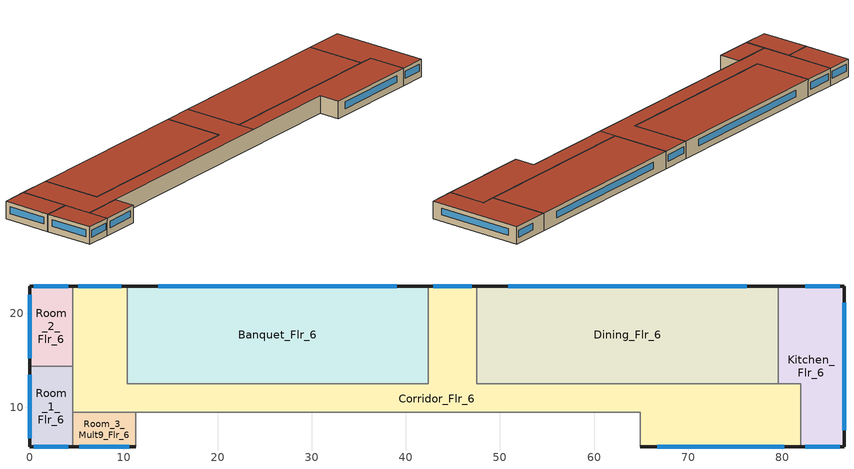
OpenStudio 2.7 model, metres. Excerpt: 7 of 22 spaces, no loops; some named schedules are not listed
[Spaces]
Room_2_Flr_6
 floor adiabatic (Floor Adiabatic construction): 4.57,22.86 4.57,14.33 0,14.33 0,22.86 z16.15
 wall outside: 4.57,22.86 0,22.86 0,14.33 z16.15:19.2
 wall adiabatic (Wall Adiabatic construction): 4.57,14.33 4.57,22.86 z16.15:19.2
 wall to Room_1_Flr_6: 0,14.33 4.57,14.33 z16.15:19.2
 window (Window U-0.527214666614 and Window SHGC 0.634862117213): 4.1,22.86 0.47,22.86 / 0,21.97 0,15.21 z17.29:18.46
 roof outside: 4.57,14.33 4.57,22.86 0,22.86 0,14.33 z19.2
Kitchen_Flr_6
 floor adiabatic (Floor Adiabatic construction): 86.56,22.86 86.56,5.79 81.99,5.79 81.99,12.5 79.55,12.5 79.55,22.86 z16.15
 wall outside: 81.99,5.79 86.56,5.79 86.56,22.86 79.55,22.86 z16.15:19.2
 wall to Dining_Flr_6: 79.55,22.86 79.55,12.5 z16.15:19.2
 wall to Corridor_Flr_6: 81.99,12.5 81.99,5.79 z16.15:19.2
 wall adiabatic (Wall Adiabatic construction): 79.55,12.5 81.99,12.5 z16.15:19.2
 window (Window U-0.527214666614 and Window SHGC 0.634862117213): 86.09,22.86 82.47,22.86 / 86.56,7.56 86.56,21.09 / 82.47,5.79 86.09,5.79 z17.29:18.46
 roof outside: 86.56,5.79 86.56,22.86 79.55,22.86 79.55,12.5 81.99,12.5 81.99,5.79 z19.2
Corridor_Flr_6
 floor adiabatic (Floor Adiabatic construction): 47.55,22.86 47.55,12.5 81.99,12.5 81.99,5.79 64.92,5.79 64.92,9.45 4.57,9.45 4.57,22.86 10.36,22.86 10.36,12.5 42.37,12.5 42.37,22.86 z16.15
 wall outside: 64.92,5.79 81.99,5.79 / 47.55,22.86 42.37,22.86 / 10.36,22.86 4.57,22.86 z16.15:19.2
 wall to Dining_Flr_6: 47.55,12.5 47.55,22.86 z16.15:19.2
 wall adiabatic (Wall Adiabatic construction): 4.57,22.86 4.57,9.45 64.92,9.45 64.92,5.79 / 81.99,12.5 47.55,12.5 z16.15:19.2
 wall to Banquet_Flr_6: 42.37,22.86 42.37,12.5 10.36,12.5 10.36,22.86 z16.15:19.2
 window (Window U-0.527214666614 and Window SHGC 0.634862117213): 66.69,5.79 80.22,5.79 / 47.01,22.86 42.91,22.86 / 9.76,22.86 5.17,22.86 z17.29:18.46
 roof outside: 47.55,9.45 47.55,22.86 42.37,22.86 42.37,12.5 10.36,12.5 10.36,22.86 4.57,22.86 4.57,9.45 z19.2; 81.99,5.79 81.99,12.5 47.55,12.5 47.55,9.45 64.92,9.45 64.92,5.79 z19.2
Banquet_Flr_6
 floor adiabatic (Floor Adiabatic construction): 42.37,22.86 42.37,12.5 10.36,12.5 10.36,22.86 z16.15
 wall outside: 42.37,22.86 10.36,22.86 z16.15:19.2
 window (Window U-0.527214666614 and Window SHGC 0.634862117213): 39.05,22.86 13.68,22.86 z17.29:18.46
 roof outside: 42.37,12.5 42.37,22.86 10.36,22.86 10.36,12.5 z19.2
Dining_Flr_6
 floor adiabatic (Floor Adiabatic construction): 79.55,22.86 79.55,12.5 47.55,12.5 47.55,22.86 z16.15
 wall outside: 79.55,22.86 47.55,22.86 z16.15:19.2
 wall adiabatic (Wall Adiabatic construction): 47.55,12.5 79.55,12.5 z16.15:19.2
 window (Window U-0.527214666614 and Window SHGC 0.634862117213): 76.23,22.86 50.87,22.86 z17.29:18.46
 roof outside: 79.55,12.5 79.55,22.86 47.55,22.86 47.55,12.5 z19.2
Room_3_Mult9_Flr_6
 floor adiabatic (Floor Adiabatic construction): 11.28,9.45 11.28,5.79 4.57,5.79 4.57,9.45 z16.15
 wall outside: 4.57,5.79 11.28,5.79 z16.15:19.2
 wall adiabatic (Wall Adiabatic construction): 11.28,5.79 11.28,9.45 4.57,9.45 4.57,5.79 z16.15:19.2
 window (Window U-0.527214666614 and Window SHGC 0.634862117213): 5.27,5.79 10.58,5.79 z17.29:18.46
 roof outside: 11.28,5.79 11.28,9.45 4.57,9.45 4.57,5.79 z19.2
Room_1_Flr_6
 floor adiabatic (Floor Adiabatic construction): 4.57,14.33 4.57,5.79 0,5.79 0,14.33 z16.15
 wall outside: 0,14.33 0,5.79 4.57,5.79 z16.15:19.2
 wall adiabatic (Wall Adiabatic construction): 4.57,5.79 4.57,14.33 z16.15:19.2
 window (Window U-0.527214666614 and Window SHGC 0.634862117213): 0.47,5.79 4.1,5.79 / 0,13.44 0,6.68 z17.29:18.46
 roof outside: 4.57,5.79 4.57,14.33 0,14.33 0,5.79 z19.2
[Site]
Miami Intl Ap_FL_USA: Latitude {deg}=25.82; Longitude {deg}=-80.3; Time Zone {hr}=-5; Elevation {m}=11; Terrain=City
[Building]
DOE Ref 1980-2004-LargeHotel-ASHRAE 169-2006-1A created: 2017-12-25 16:13:06 -0700: North Axis {deg}=0; Default Construction Set=DOE Ref 1980-2004 - LrgHotel - ASHRAE 169-2006-1A adj ext wall insulation adj roof insulation adj ext wall insulation adj roof insulation; Standards Building Type=LargeHotel
[Site:GroundTemperature:BuildingSurface]
22.509, 22.645, 22.781, 22.956, 23.052, 23.08, 23.116, 23.108, 23.133, 23.139, 23.077, 22.913
[Site:WaterMainsTemperature]
Calculation Method=Correlation; Annual Average Outdoor Air Temperature {C}=24.4917; Maximum Difference In Monthly Average Outdoor Air Temperatures {deltaC}=8.7
[SizingPeriod:DesignDay] Barometric Pressure {Pa}=101193; Sky Clearness=0; Rain Indicator=0; Snow Indicator=0; Day of Month=21; Daylight Saving Time Indicator=0; Humidity Indicating Type=Wetbulb; Dry-Bulb Temperature Range Modifier Type=DefaultMultipliers
Name | Maximum Dry-Bulb Temperature {C} | Daily Dry-Bulb Temperature Range {deltaC} | Humidity Indicating Conditions at Maximum Dry-Bulb | Wind Speed {m/s} | Wind Direction {deg} | Month | Day Type | Solar Model Indicator | ASHRAE Taub | ASHRAE Taud
Miami Intl Ap Ann Clg .4% Condns DB=>MWB | 33.2 | 6.7 | 25.3 | 4.5 | 140 | 7 | SummerDesignDay | ASHRAETau | 0.528 | 1.905
Miami Intl Ap Ann Htg 99.6% Condns DB | 8.7 | 0 | 8.7 | 3.8 | 340 | 1 | WinterDesignDay | ASHRAEClearSky
[ClimateZones]
Climate Zone Value 1=1A; Climate Zone Institution Name 2=CEC; Climate Zone Document Name 2=California Climate Zone Descriptions; Climate Zone Document Year 2=1995
[Material:NoMass] Thermal Absorptance=0.9; Solar Absorptance=0.7
Name | Roughness | Thermal Resistance {m2-K/W} | Visible Absorptance
CP02 CARPET PAD | VeryRough | 0.21648 | 0.8
Nonres_Floor_Insulation | MediumSmooth | 2.88292 | 0.7
Typical Insulation R-12.4 | Smooth | 2.18311 | 0.7
Typical Carpet Pad | Smooth | 0.21648 | 0.8
Typical Insulation | Smooth | 0.0282222 | 0.7
Typical Insulation R-12.4_R-value 18.87975939 (ft^2*h*R/Btu)_R-value 17.5308166195 (ft^2*h*R/Btu) | Smooth | 3.08736 | 0.7
Typical Insulation R-12.4_R-value 31.14318415 (ft^2*h*R/Btu)_R-value 14.9227089245 (ft^2*h*R/Btu) | Smooth | 2.62804 | 0.7
[Material]
Name | Roughness | Thickness {m} | Conductivity {W/m-K} | Density {kg/m3} | Specific Heat {J/kg-K} | Thermal Absorptance | Solar Absorptance | Visible Absorptance
100mm Normalweight concrete floor | MediumSmooth | 0.1016 | 2.31 | 2322 | 832
G01 13mm gypsum board | Smooth | 0.0127 | 0.16 | 800 | 1090 | 0.9 | 0.7 | 0.5
4 in. Normalweight Concrete Floor | MediumRough | 0.1016 | 2.31 | 2322 | 832 | 0.9 | 0.7 | 0.7
1IN Stucco | Smooth | 0.0253 | 0.6918 | 1858 | 837 | 0.9 | 0.7 | 0.92
8IN CONCRETE HW RefBldg | Rough | 0.2032 | 1.311 | 2240 | 836.8 | 0.9 | 0.7 | 0.7
1/2IN Gypsum | Smooth | 0.0127 | 0.16 | 784.9 | 830 | 0.9 | 0.4 | 0.4
Roof Membrane | VeryRough | 0.0095 | 0.16 | 1121.29 | 1460 | 0.9 | 0.77 | 0.7
Metal Roof Surface; F08 Metal surface | Smooth | 0.0008 | 45.28 | 7824 | 500 | 0.9 | 0.7 | 0.7
HW CONCRETE | Rough | 0.1016 | 1.31125 | 2240 | 837.36 | 0.9 | 0.7 | 0.7
8 in. Concrete Block Basement Wall | MediumRough | 0.2032 | 1.326 | 1842 | 912 | 0.9 | 0.7 | 0.7
G05 25mm wood | MediumSmooth | 0.0254 | 0.15 | 608 | 1630 | 0.9 | 0.5 | 0.5
Std Wood 6inch | MediumSmooth | 0.15 | 0.12 | 540 | 1210 | 0.9 | 0.7 | 0.7
[Construction]
Floor Adiabatic construction: CP02 CARPET PAD, 100mm Normalweight concrete floor, Nonres_Floor_Insulation
Wall Adiabatic construction; Typical Interior Wall: G01 13mm gypsum board, G01 13mm gypsum board
Typical Insulated Exterior Mass Floor: Typical Insulation R-12.4, 4 in. Normalweight Concrete Floor, Typical Carpet Pad
Typical Interior Floor: 100mm Normalweight concrete floor, CP02 CARPET PAD
Typical Interior Ceiling: CP02 CARPET PAD, 100mm Normalweight concrete floor
ext-slab-mass: HW CONCRETE, CP02 CARPET PAD
Typical Insulated Basement Mass Wall: 8 in. Concrete Block Basement Wall
U 1.22 SHGC 0.25 Simple Glazing Window: U 1.22 SHGC 0.25 Simple Glazing
Typical Insulated Metal Door: F08 Metal surface, Typical Insulation
Typical Overhead Door: Typical Insulation
Typical Interior Window: Clear 3mm
Typical Interior Door; Typical Interior Partition: G05 25mm wood
InteriorFurnishings: Std Wood 6inch
Typical Insulated Exterior Mass Wall adj ext wall insulation adj ext wall insulation: 1IN Stucco, 8IN CONCRETE HW RefBldg, Typical Insulation R-12.4_R-value 18.87975939 (ft^2*h*R/Btu)_R-value 17.5308166195 (ft^2*h*R/Btu), 1/2IN Gypsum
Typical IEAD Roof R-13.51 adj roof insulation adj roof insulation: Roof Membrane, Typical Insulation R-12.4_R-value 31.14318415 (ft^2*h*R/Btu)_R-value 14.9227089245 (ft^2*h*R/Btu), Metal Roof Surface
Window U-0.527214666614 and Window SHGC 0.634862117213: Simple Glazing Material U-0.527214666614 and SHGC 0.634862117213
[DefaultConstructionSet]
DOE Ref 1980-2004 - LrgHotel - ASHRAE 169-2006-1A adj ext wall insulation adj roof insulation adj ext wall insulation adj roof insulation: Default Exterior Surface Constructions=Default Surface Constructions 1 adj ext wall insulation adj roof insulation adj ext wall insulation adj roof insulation; Default Interior Surface Constructions=Default Surface Constructions 2; Default Ground Contact Surface Constructions=Default Surface Constructions 3; Default Exterior SubSurface Constructions=Default Sub Surface Constructions 1; Default Interior SubSurface Constructions=Default Sub Surface Constructions 2; Interior Partition Construction=Typical Interior Partition
[DefaultSurfaceConstructions]
Name | Floor Construction | Wall Construction | Roof Ceiling Construction
Default Surface Constructions 2 | Typical Interior Floor | Typical Interior Wall | Typical Interior Ceiling
Default Surface Constructions 3 | ext-slab-mass | Typical Insulated Basement Mass Wall
Default Surface Constructions 1 adj ext wall insulation adj roof insulation adj ext wall insulation adj roof insulation | Typical Insulated Exterior Mass Floor | Typical Insulated Exterior Mass Wall adj ext wall insulation adj ext wall insulation | Typical IEAD Roof R-13.51 adj roof insulation adj roof insulation
[DefaultSubSurfaceConstructions]
Name | Fixed Window Construction | Operable Window Construction | Door Construction | Overhead Door Construction | Tubular Daylight Dome Construction | Tubular Daylight Diffuser Construction
Default Sub Surface Constructions 1 | U 1.22 SHGC 0.25 Simple Glazing Window | U 1.22 SHGC 0.25 Simple Glazing Window | Typical Insulated Metal Door | Typical Overhead Door | Typical Interior Window | Typical Interior Window
Default Sub Surface Constructions 2 | Typical Interior Window | Typical Interior Window | Typical Interior Door
[WindowMaterial:SimpleGlazingSystem]
Name | U-Factor {W/m2-K} | Solar Heat Gain Coefficient | Visible Transmittance
U 1.22 SHGC 0.25 Simple Glazing | 6.92748 | 0.25 | 0.11
Simple Glazing Material U-0.527214666614 and SHGC 0.634862117213 | 2.99366 | 0.634862
[WindowMaterial:Glazing]
Clear 3mm: Optical Data Type=SpectralAverage; Thickness {m}=0.003; Solar Transmittance at Normal Incidence=0.837; Front Side Solar Reflectance at Normal Incidence=0.075; Back Side Solar Reflectance at Normal Incidence=0.075; Visible Transmittance at Normal Incidence=0.898; Front Side Visible Reflectance at Normal Incidence=0.081; Back Side Visible Reflectance at Normal Incidence=0.081; Infrared Transmittance at Normal Incidence=0; Front Side Infrared Hemispherical Emissivity=0.84; Back Side Infrared Hemispherical Emissivity=0.84; Conductivity {W/m-K}=0.9; Dirt Correction Factor for Solar and Visible Transmittance=1; Solar Diffusing=No
[Space] Building Story=Building Story 4; Part of Total Floor Area=Yes
Name | Space Type | Thermal Zone
Room_2_Flr_6 | LargeHotel GuestRoom3 | Room_2_Flr_6 ZN
Kitchen_Flr_6 | LargeHotel Kitchen | Kitchen_Flr_6 ZN
Corridor_Flr_6 | LargeHotel Corridor | Corridor_Flr_6 ZN
Banquet_Flr_6 | LargeHotel Banquet | Banquet_Flr_6 ZN
Dining_Flr_6 | LargeHotel Banquet | Dining_Flr_6 ZN
Room_3_Mult9_Flr_6 | LargeHotel GuestRoom4 | Room_3_Mult9_Flr_6 ZN
Room_1_Flr_6 | LargeHotel GuestRoom3 | Room_1_Flr_6 ZN
[SpaceType] Standards Building Type=LargeHotel
Name | Default Schedule Set | Design Specification Outdoor Air Object | Standards Space Type
LargeHotel Banquet | LargeHotel Banquet Schedule Set | LargeHotel Banquet Ventilation (12.536808786 ft3/min-person | Banquet
LargeHotel Corridor | LargeHotel Corridor Schedule Set | LargeHotel Corridor Ventilation (12.536808786 ft3/min-person | Corridor
LargeHotel GuestRoom3 | LargeHotel GuestRoom3 Schedule Set | LargeHotel GuestRoom3 Ventilation (12.536808786 ft3/min-person | GuestRoom3
LargeHotel GuestRoom4 | LargeHotel GuestRoom4 Schedule Set | LargeHotel GuestRoom4 Ventilation (12.536808786 ft3/min-person | GuestRoom4
LargeHotel Kitchen | LargeHotel Kitchen Schedule Set | LargeHotel Kitchen Ventilation (12.536808786 ft3/min-person | Kitchen
[People:Definition] Number of People Calculation Method=People/Area; People per Space Floor Area {person/m2}=0.0430556; Fraction Radiant=0.3
LargeHotel Banquet People Definition; LargeHotel Corridor People Definition; LargeHotel GuestRoom3 People Definition; LargeHotel GuestRoom4 People Definition; LargeHotel Kitchen People Definition
[People] Work Efficiency Schedule=Work Efficiency Schedule; Clothing Insulation Schedule=Clothing Schedule; Air Velocity Schedule=Air Velocity Schedule
Name | People Definition | Space or SpaceType
LargeHotel Banquet People | LargeHotel Banquet People Definition | LargeHotel Banquet
LargeHotel Corridor People | LargeHotel Corridor People Definition | LargeHotel Corridor
LargeHotel GuestRoom3 People | LargeHotel GuestRoom3 People Definition | LargeHotel GuestRoom3
LargeHotel GuestRoom4 People | LargeHotel GuestRoom4 People Definition | LargeHotel GuestRoom4
LargeHotel Kitchen People | LargeHotel Kitchen People Definition | LargeHotel Kitchen
[Lights:Definition] Design Level Calculation Method=Watts/Area; Watts per Space Floor Area {W/m2}=37.5866
37.5865917933 W/m^2 Lights Definition 5; 37.5865917933 W/m^2 Lights Definition 8; 37.5865917933 W/m^2 Lights Definition 13; 37.5865917933 W/m^2 Lights Definition 14; 37.5865917933 W/m^2 Lights Definition 15
[Lights]
Name | Lights Definition | Space or SpaceType
LargeHotel Banquet Lights | 37.5865917933 W/m^2 Lights Definition 8 | LargeHotel Banquet
LargeHotel Corridor Lights | 37.5865917933 W/m^2 Lights Definition 5 | LargeHotel Corridor
LargeHotel GuestRoom3 Lights | 37.5865917933 W/m^2 Lights Definition 13 | LargeHotel GuestRoom3
LargeHotel GuestRoom4 Lights | 37.5865917933 W/m^2 Lights Definition 15 | LargeHotel GuestRoom4
LargeHotel Kitchen Lights | 37.5865917933 W/m^2 Lights Definition 14 | LargeHotel Kitchen
[ElectricEquipment:Definition]
Name | Design Level Calculation Method | Design Level {W} | Fraction Radiant | Watts per Space Floor Area {W/m2} | Fraction Latent | Fraction Lost
LargeHotel Banquet Elec Equip Definition - -22.3401079595 percent reduction | EquipmentLevel | 22490 | 0.5
LargeHotel GuestRoom3 Elec Equip Definition - -22.3401079595 percent reduction; LargeHotel GuestRoom4 Elec Equip Definition - -22.3401079595 percent reduction | Watts/Area |  | 0.5 | 9.87643
LargeHotel Kitchen Elec Equip Definition - -22.3401079595 percent reduction | EquipmentLevel | 52430 | 0.5 |  | 0.2 | 0.1
Kitchen_Flr_6 Electric Equipment Definition - -22.3401079595 percent reduction | EquipmentLevel | 689 | 0 |  | 0 | 1
[ElectricEquipment]
Name | Electric Equipment Definition | Space or SpaceType | Schedule
LargeHotel Banquet Elec Equip -22.3401079595 percent reduction | LargeHotel Banquet Elec Equip Definition - -22.3401079595 percent reduction | LargeHotel Banquet
LargeHotel GuestRoom3 Elec Equip -22.3401079595 percent reduction | LargeHotel GuestRoom3 Elec Equip Definition - -22.3401079595 percent reduction | LargeHotel GuestRoom3
LargeHotel GuestRoom4 Elec Equip -22.3401079595 percent reduction | LargeHotel GuestRoom4 Elec Equip Definition - -22.3401079595 percent reduction | LargeHotel GuestRoom4
LargeHotel Kitchen Elec Equip -22.3401079595 percent reduction | LargeHotel Kitchen Elec Equip Definition - -22.3401079595 percent reduction | LargeHotel Kitchen
Kitchen_Flr_6 Exhaust Fan Equipment -22.3401079595 percent reduction | Kitchen_Flr_6 Electric Equipment Definition - -22.3401079595 percent reduction | LargeHotel Kitchen | HotelLarge Kitchen_Exhaust_SCH
[DesignSpecification:OutdoorAir] Outdoor Air Method=Sum; Outdoor Air Flow per Person {m3/s-person}=0.00591671
Name | Outdoor Air Flow per Floor Area {m3/s-m2}
LargeHotel Banquet Ventilation (12.536808786 ft3/min-person; LargeHotel GuestRoom3 Ventilation (12.536808786 ft3/min-person; LargeHotel GuestRoom4 Ventilation (12.536808786 ft3/min-person
LargeHotel Corridor Ventilation (12.536808786 ft3/min-person | 0.000254
LargeHotel Kitchen Ventilation (12.536808786 ft3/min-person | 0.0023876
[SpaceInfiltration:DesignFlowRate] Design Flow Rate Calculation Method=Flow/ExteriorWallArea; Flow per Exterior Surface Area {m3/s-m2}=0.00113386
Name | Space or SpaceType
LargeHotel Banquet Infiltration | LargeHotel Banquet
LargeHotel Corridor Infiltration | LargeHotel Corridor
LargeHotel GuestRoom3 Infiltration | LargeHotel GuestRoom3
LargeHotel GuestRoom4 Infiltration | LargeHotel GuestRoom4
LargeHotel Kitchen Infiltration | LargeHotel Kitchen
[DefaultScheduleSet] Number of People Schedule=LargeHotel BLDG Occ; People Activity Level Schedule=LargeHotel Activity; Lighting Schedule=LargeHotel Bldg Light; Infiltration Schedule=LargeHotel Infil Quarter On
Name | Electric Equipment Schedule | Gas Equipment Schedule
LargeHotel Banquet Schedule Set | LargeHotel Kitchen_Elec_Equip_SCH
LargeHotel Corridor Schedule Set | LargeHotel Bldg Equip
LargeHotel GuestRoom3 Schedule Set; LargeHotel GuestRoom4 Schedule Set | LargeHotel GuestRoom Equip
LargeHotel Kitchen Schedule Set | LargeHotel Kitchen_Elec_Equip_SCH | LargeHotel Kitchen Gas
[ThermostatSetpoint:DualSetpoint]
Name | Heating Setpoint Temperature Schedule | Cooling Setpoint Temperature Schedule
LargeHotel GuestRoom3 Thermostat 1; LargeHotel GuestRoom3 Thermostat 2; LargeHotel GuestRoom4 Thermostat 1 | LargeHotel GuestRoom HtgSetp | LargeHotel GuestRoom ClgSetp
LargeHotel Banquet Thermostat 1; LargeHotel Banquet Thermostat 2 | LargeHotel HtgSetp | LargeHotel ClgSetp
LargeHotel Kitchen Thermostat 1 | LargeHotel Kitchen HtgSetp | LargeHotel Kitchen ClgSetp
LargeHotel Corridor Thermostat 1 | LargeHotel Corridor HtgSetp | LargeHotel Corridor ClgSetp
[GasEquipment:Definition]
LargeHotel Kitchen Gas Equip Definition: Design Level Calculation Method=Watts/Area; Watts per Space Floor Area {W/m2}=1612; Fraction Latent=0.1; Fraction Radiant=0.2; Fraction Lost=0.7
[GasEquipment]
LargeHotel Kitchen Gas Equip: Gas Equipment Definition=LargeHotel Kitchen Gas Equip Definition; Space or SpaceType=LargeHotel Kitchen
[InternalMass:Definition]
Internal Mass Definition 1: Construction=InteriorFurnishings; Design Level Calculation Method=SurfaceArea/Area; Surface Area per Space Floor Area=2
[InternalMass] Internal Mass Definition=Internal Mass Definition 1
Name | Space or SpaceType
Banquet_Flr_6 Mass | Banquet_Flr_6
Dining_Flr_6 Mass | Dining_Flr_6
Corridor_Flr_6 Mass | Corridor_Flr_6
Kitchen_Flr_6 Mass; Kitchen_Flr_6 Mass 1; Kitchen_Flr_6 Mass 2 | Kitchen_Flr_6
Room_1_Flr_6 Mass | Room_1_Flr_6
Room_2_Flr_6 Mass | Room_2_Flr_6
Room_3_Mult9_Flr_6 Mass | Room_3_Mult9_Flr_6
[ThermalZone] Use Ideal Air Loads=No
Name | Thermostat | Multiplier
Room_2_Flr_6 ZN | LargeHotel GuestRoom3 Thermostat 1
Dining_Flr_6 ZN | LargeHotel Banquet Thermostat 1
Room_1_Flr_6 ZN | LargeHotel GuestRoom3 Thermostat 2
Kitchen_Flr_6 ZN | LargeHotel Kitchen Thermostat 1
Banquet_Flr_6 ZN | LargeHotel Banquet Thermostat 2
Room_3_Mult9_Flr_6 ZN | LargeHotel GuestRoom4 Thermostat 1 | 9
Corridor_Flr_6 ZN | LargeHotel Corridor Thermostat 1
[AvailabilityManager:NightCycle] Control Type=CycleOnAny; Thermostat Tolerance {deltaC}=1
Availability Manager Night Cycle 1; Availability Manager Night Cycle 2
[Refrigeration:Compressor] Rated Return Gas Temperature {C}=18.3; Rated Subcooling {deltaC}=0
Name | Refrigeration Compressor Power Curve | Refrigeration Compressor Capacity Curve
Refrigeration Compressor 1 | Refrigeration Compressor Power Curve | Refrigeration Compressor Capacity Curve
Refrigeration Compressor 2 | Refrigeration Compressor Power Curve 1 | Refrigeration Compressor Capacity Curve 1
[Exterior:Lights:Definition]
Name | Design Level {W}
Occ Sensing Exterior Lights Def | 27826
Fuel equipment 1 Def | 122222
[Exterior:Lights]
Name | Exterior Lights Definition | Schedule | Control Option
Occ Sensing Exterior Lights Def | Occ Sensing Exterior Lights Def | Always On | AstronomicalClock
Fuel equipment 1 | Fuel equipment 1 Def | LargeHotel BLDG ELEVATORS | ScheduleNameOnly
[BuildingStory]
Building Story 4: Nominal Z Coordinate {m}=16.152
[Schedule:Ruleset]
Name | Default Day Schedule | Summer Design Day Schedule | Winter Design Day Schedule
Clothing Schedule | Clothing Schedule Default Winter Clothes
Air Velocity Schedule | Air Velocity Schedule Default
Work Efficiency Schedule | Work Efficiency Schedule Default
LargeHotel Activity | LargeHotel Activity Default | LargeHotel Activity Summer Design Day | LargeHotel Activity Winter Design Day
LargeHotel Bldg Light | LargeHotel Bldg Light Default | LargeHotel Bldg Light Summer Design Day | LargeHotel Bldg Light Winter Design Day
LargeHotel Kitchen_Elec_Equip_SCH | LargeHotel Kitchen_Elec_Equip_SCH Default | LargeHotel Kitchen_Elec_Equip_SCH Summer Design Day | LargeHotel Kitchen_Elec_Equip_SCH Winter Design Day
LargeHotel Infil Quarter On | LargeHotel Infil Quarter On Default | LargeHotel Infil Quarter On Summer Design Day | LargeHotel Infil Quarter On Winter Design Day
LargeHotel HtgSetp | LargeHotel HtgSetp Default | LargeHotel HtgSetp Summer Design Day | LargeHotel HtgSetp Winter Design Day
LargeHotel ClgSetp | LargeHotel ClgSetp Default | LargeHotel ClgSetp Summer Design Day | LargeHotel ClgSetp Winter Design Day
LargeHotel Bldg Equip | LargeHotel Bldg Equip Default | LargeHotel Bldg Equip Summer Design Day | LargeHotel Bldg Equip Winter Design Day
LargeHotel Corridor HtgSetp | LargeHotel Corridor HtgSetp Default | LargeHotel Corridor HtgSetp Summer Design Day | LargeHotel Corridor HtgSetp Winter Design Day
LargeHotel Corridor ClgSetp | LargeHotel Corridor ClgSetp Default | LargeHotel Corridor ClgSetp Summer Design Day | LargeHotel Corridor ClgSetp Winter Design Day
LargeHotel BLDG Occ | LargeHotel GuestRoom Occ Default | LargeHotel GuestRoom Occ Summer Design Day | LargeHotel GuestRoom Occ Winter Design Day
LargeHotel GuestRoom Equip | LargeHotel GuestRoom Equip Default | LargeHotel GuestRoom Equip Summer Design Day | LargeHotel GuestRoom Equip Winter Design Day
LargeHotel GuestRoom HtgSetp | LargeHotel GuestRoom HtgSetp Default | LargeHotel GuestRoom HtgSetp Summer Design Day | LargeHotel GuestRoom HtgSetp Winter Design Day
LargeHotel GuestRoom ClgSetp | LargeHotel GuestRoom ClgSetp Default | LargeHotel GuestRoom ClgSetp Summer Design Day | LargeHotel GuestRoom ClgSetp Winter Design Day
LargeHotel Kitchen Gas | LargeHotel Kitchen Gas Default | LargeHotel Kitchen Gas Summer Design Day | LargeHotel Kitchen Gas Winter Design Day
LargeHotel Kitchen HtgSetp | LargeHotel Kitchen HtgSetp Default | LargeHotel Kitchen HtgSetp Summer Design Day | LargeHotel Kitchen HtgSetp Winter Design Day
LargeHotel Kitchen ClgSetp | LargeHotel Kitchen ClgSetp Default | LargeHotel Kitchen ClgSetp Summer Design Day | LargeHotel Kitchen ClgSetp Winter Design Day
Always On | Always On Default
HotelLarge Kitchen_Exhaust_SCH | HotelLarge Kitchen_Exhaust_SCH Default | HotelLarge Kitchen_Exhaust_SCH Summer Design Day | HotelLarge Kitchen_Exhaust_SCH Winter Design Day
LargeHotel BLDG ELEVATORS | LargeHotel BLDG ELEVATORS Default | LargeHotel BLDG ELEVATORS Summer Design Day | LargeHotel BLDG ELEVATORS Winter Design Day
[Schedule:Day]
LargeHotel HtgSetp Default; LargeHotel HtgSetp Winter Design Day; LargeHotel HtgSetp Summer Design Day; LargeHotel GuestRoom HtgSetp Default; LargeHotel GuestRoom HtgSetp Winter Design Day; LargeHotel GuestRoom HtgSetp Summer Design Day; LargeHotel Kitchen HtgSetp Default; LargeHotel Kitchen HtgSetp Summer Design Day: 24, 0, 21
LargeHotel ClgSetp Default; LargeHotel GuestRoom ClgSetp Default; LargeHotel GuestRoom ClgSetp Winter Design Day; LargeHotel GuestRoom ClgSetp Summer Design Day: 24, 0, 24
LargeHotel ClgSetp Winter Design Day; LargeHotel ClgSetp Summer Design Day: 7, 0, 30, 24, 0, 24
Always On Default: 24, 0, 1
LargeHotel BLDG ELEVATORS Default; LargeHotel BLDG ELEVATORS Winter Design Day; LargeHotel BLDG ELEVATORS Summer Design Day: 4, 0, 0.05, 5, 0, 0.1, 6, 0, 0.2, 7, 0, 0.4, 9, 0, 0.5, 10, 0, 0.35, 16, 0, 0.15, 17, 0, 0.35, 19, 0, 0.5, 21, 0, 0.4, 22, 0, 0.3, 23, 0, 0.2, 24, 0, 0.1
[Curve:Bicubic] Minimum Value of x=-23.3; Maximum Value of x=7.2; Minimum Value of y=10; Maximum Value of y=60; Input Unit Type for X=Temperature; Input Unit Type for Y=Temperature
Name | Coefficient1 Constant | Coefficient2 x | Coefficient3 x**2 | Coefficient4 y | Coefficient5 y**2 | Coefficient6 x*y | Coefficient7 x**3 | Coefficient8 y**3 | Coefficient9 x**2*y | Coefficient10 x*y**2 | Output Unit Type
Refrigeration Compressor Power Curve; Refrigeration Compressor Power Curve 1 | 4451.46 | -166.108 | -5.35664 | 263.553 | -0.958849 | 8.09252 | -0.0239354 | 0.000633306 | 0.0778798 | -0.0167386 | Power
Refrigeration Compressor Capacity Curve; Refrigeration Compressor Capacity Curve 1 | 83249.9 | 3147.96 | 44.9276 | -1035.51 | 3.74692 | -37.3907 | 0.179897 | -0.0199971 | -0.481641 | 0.0428673 | Capacity
